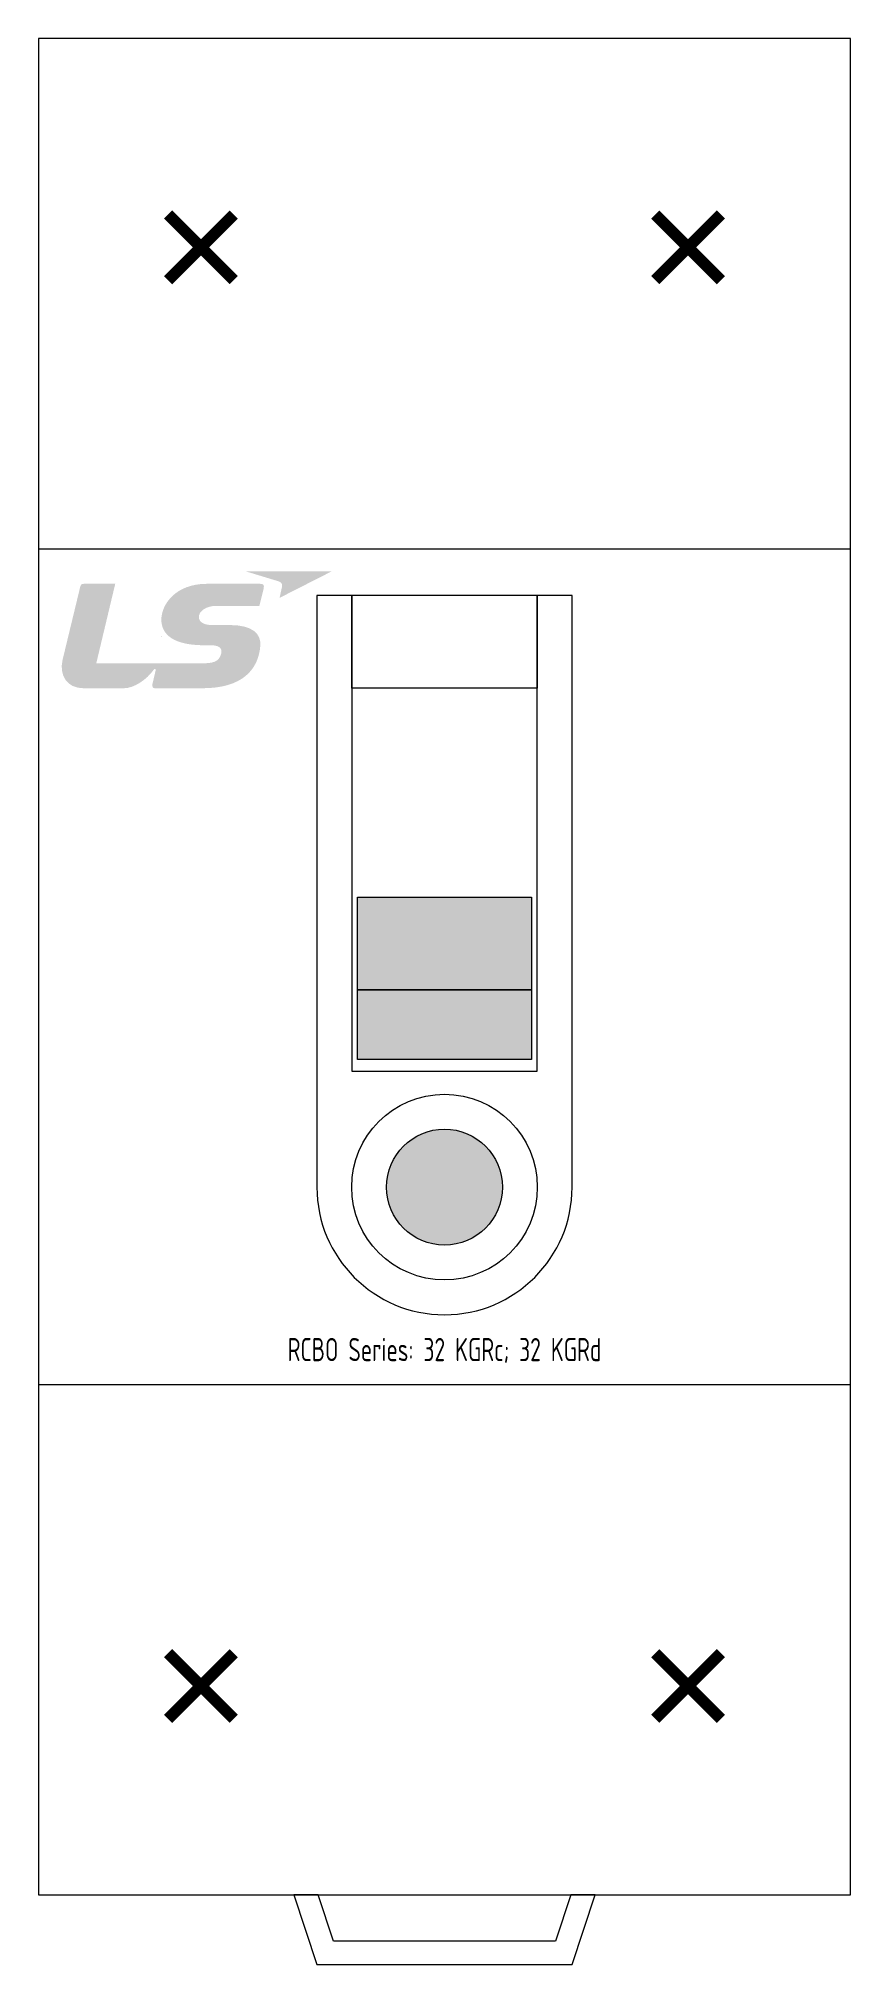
# Model space of a CAD drawing. Header units: millimetres. Extents: x 2.5 to 37.5, y 0 to 83.
import ezdxf
from ezdxf.enums import TextEntityAlignment as Align

# ---------------------------------------------------------------- set-up
doc = ezdxf.new("R2010")
doc.units = ezdxf.units.MM
doc.layers.add('hw_Text', color=7, linetype='Continuous', lineweight=13)
doc.styles.add('WD_IEC', font='isocp2.shx')

# ---------------------------------------------------------------- blocks, each defined once
blk = doc.blocks.new('Logo LS')
h = blk.add_hatch(color=10)
edge = h.paths.add_edge_path()
edge.add_spline(control_points=[(10.5597, 6.7227), (10.5597, 6.7227), (15.5292, 6.7227), (15.5292, 6.7227), (15.5292, 6.7227), (12.5227, 5.194), (12.5227, 5.194), (12.5227, 5.194), (12.6282, 5.6846), (12.6608, 5.831), (12.6957, 5.9856), (12.6412, 6.0887), (12.451, 6.1474), (12.2549, 6.2072), (10.5597, 6.7227), (10.5597, 6.7227)], knot_values=[0, 0, 0, 0, 1, 1, 1, 2, 2, 2, 3, 3, 3, 4, 4, 4, 5, 5, 5, 5], degree=3, periodic=0)
h = blk.add_hatch(color=152)
edge = h.paths.add_edge_path()
edge.add_spline(control_points=[(8.564, 2.4685), (8.9563, 2.4685), (9.1808, 2.3695), (9.1808, 2.1071), (9.1808, 1.9364), (9.0647, 1.7112), (8.9598, 1.6289), (8.7187, 1.4434), (8.5071, 1.4239), (7.3804, 1.4239), (7.3804, 1.4239), (1.9845, 1.4239), (1.9845, 1.4239), (1.9845, 1.4239), (3.0765, 6), (3.0765, 6), (3.0765, 6), (1.2699, 6), (1.2699, 6), (1.1455, 6), (1.099, 5.9656), (1.0613, 5.8181), (1.0613, 5.8181), (0.0442, 1.6058), (0.0442, 1.6058), (-0.1471, 0.7691), (0.2857, 0), (1.2486, 0), (2.2111, 0), (2.7619, 0), (3.5799, 0), (4.1541, 0), (4.8861, 0.4936), (5.2879, 1.0618), (5.3385, 1.1329), (5.4271, 1.146), (5.3916, 0.9943), (5.3208, 0.6944), (5.236, 0.3324), (5.2144, 0.2429), (5.1738, 0.067), (5.266, 0), (5.3495, 0), (5.3495, 0), (7.4326, 0), (8.0953, 0), (10.4251, 0), (11.3139, 1.1151), (11.4147, 2.4436), (11.4656, 3.1179), (10.9845, 3.6322), (9.6483, 3.6322), (9.6483, 3.6322), (8.9865, 3.6322), (8.6221, 3.6322), (8.2547, 3.6322), (7.8802, 3.7638), (7.8802, 4.0914), (7.8802, 4.4268), (8.308, 4.7296), (8.8585, 4.7296), (8.8585, 4.7296), (11.3596, 4.7296), (11.3596, 4.7296), (11.3596, 4.7296), (11.5587, 5.5206), (11.6019, 5.7037), (11.6558, 5.9342), (11.5877, 6), (11.4182, 6), (11.4182, 6), (8.3288, 6), (8.3288, 6), (6.5328, 6), (5.7269, 4.8013), (5.7269, 3.9445), (5.7269, 3.0871), (6.4178, 2.4697), (8.1984, 2.4697), (8.1984, 2.4697), (8.564, 2.4685), (8.564, 2.4685)], knot_values=[0, 0, 0, 0, 1, 1, 1, 2, 2, 2, 3, 3, 3, 4, 4, 4, 5, 5, 5, 6, 6, 6, 7, 7, 7, 8, 8, 8, 9, 9, 9, 10, 10, 10, 11, 11, 11, 12, 12, 12, 13, 13, 13, 14, 14, 14, 15, 15, 15, 16, 16, 16, 17, 17, 17, 18, 18, 18, 19, 19, 19, 20, 20, 20, 21, 21, 21, 22, 22, 22, 23, 23, 23, 24, 24, 24, 25, 25, 25, 26, 26, 26, 27, 27, 27, 27], degree=3, periodic=0)
at = {"layer": 'Defpoints', "color": 2, "linetype": 'ByBlock', "lineweight": 9}
blk.add_line((5.7544, 3), (5.7544, 3), dxfattribs=at)
blk = doc.blocks.new('E Vis MCB')
at = {"color": 20, "linetype": 'ByBlock', "lineweight": 9, "const_width": 0.5}
for points in [[(-1.414, 1.414), (1.414, -1.414)], [(-1.414, -1.414), (1.414, 1.414)]]:
    blk.add_lwpolyline(points, dxfattribs=at)
blk = doc.blocks.new('rcbo 32KGR')
at = {"linetype": 'ByBlock', "lineweight": 9}
h = blk.add_hatch(color=254, dxfattribs=at)
h.dxf.hatch_style = 1
h.paths.add_polyline_path([(21.25, -1), (21.25, 3), (13.75, 3), (13.75, -1)])
h = blk.add_hatch(color=253, dxfattribs=at)
h.dxf.hatch_style = 1
h.paths.add_polyline_path([(21.25, -4), (21.25, -1), (13.75, -1), (13.75, -4)])
h = blk.add_hatch(color=10, dxfattribs=at)
h.dxf.hatch_style = 1
h.paths.add_polyline_path([(15, -9.5, 1), (20, -9.5, 1)])
at = {"color": 0, "linetype": 'ByBlock', "lineweight": 18}
for points in [[(0, -40), (35, -40), (35, 40), (0, 40)], [(0, -18), (35, -18), (35, 18), (0, 18)]]:
    blk.add_lwpolyline(points, close=True, dxfattribs=at)
at = {"color": 0, "linetype": 'ByBlock', "lineweight": 9}
blk.add_lwpolyline([(23, -9.5), (23, 16), (21.5, 16), (21.5, 12), (21.5, 16), (13.5, 16), (13.5, 12), (13.5, 16), (12, 16), (12, -9.5, 1)], format="xyb", close=True, dxfattribs=at)
for points in [[(21.5, -4.5), (21.5, 12), (13.5, 12), (13.5, -4.5)], [(13.75, 3), (21.25, 3), (21.25, -1), (13.75, -1)], [(13.75, -1), (21.25, -1), (21.25, -4), (13.75, -4)]]:
    blk.add_lwpolyline(points, close=True, dxfattribs=at)
at = {"color": 8, "linetype": 'ByBlock', "lineweight": 18}
blk.add_lwpolyline([(11, -40), (12, -43), (23, -43), (24, -40), (22.946, -40), (22.279, -42), (12.721, -42), (12.054, -40)], close=True, dxfattribs=at)
at = {"color": 8, "linetype": 'ByBlock', "lineweight": 9}
blk.add_circle((17.5, -9.5), 4, dxfattribs=at)
at = {"color": 10, "linetype": 'ByBlock', "lineweight": 9}
blk.add_circle((17.5, -9.5), 2.5, dxfattribs=at)
at = {"color": 0, "linetype": 'ByBlock', "lineweight": 9}
for p in [(7, 31), (28, 31), (7, -31), (28, -31)]:
    blk.add_blockref('E Vis MCB', p, dxfattribs=at)
at = {"color": 0, "linetype": 'ByBlock', "lineweight": -2, "xscale": 0.75, "yscale": 0.75, "zscale": 0.75}
blk.add_blockref('Logo LS', (1, 12), dxfattribs=at)
at = {"layer": 'Defpoints', "color": 8, "style": 'WD_IEC', "width": 0.75}
blk.add_text('RCBO Series: 32 KGRc; 32 KGRd', height=1, dxfattribs=at).set_placement((17.5, -16.5), align=Align.MIDDLE_CENTER)
at = {"layer": 'hw_Text', "style": 'WD_IEC', "width": 0.5, "flags": 12}
blk.add_attdef('TYPE', (1, 5), '', height=4, dxfattribs=at)
at = {"layer": 'hw_Text', "color": 1, "style": 'WD_IEC', "width": 0.5, "flags": 12}
blk.add_attdef('RATE', (1, -1), '', height=4, dxfattribs=at)

msp = doc.modelspace()

# ---------------------------------------------------------------- block references
msp.add_blockref('rcbo 32KGR', (2.5, 43))

doc.saveas('drawing.dxf')
